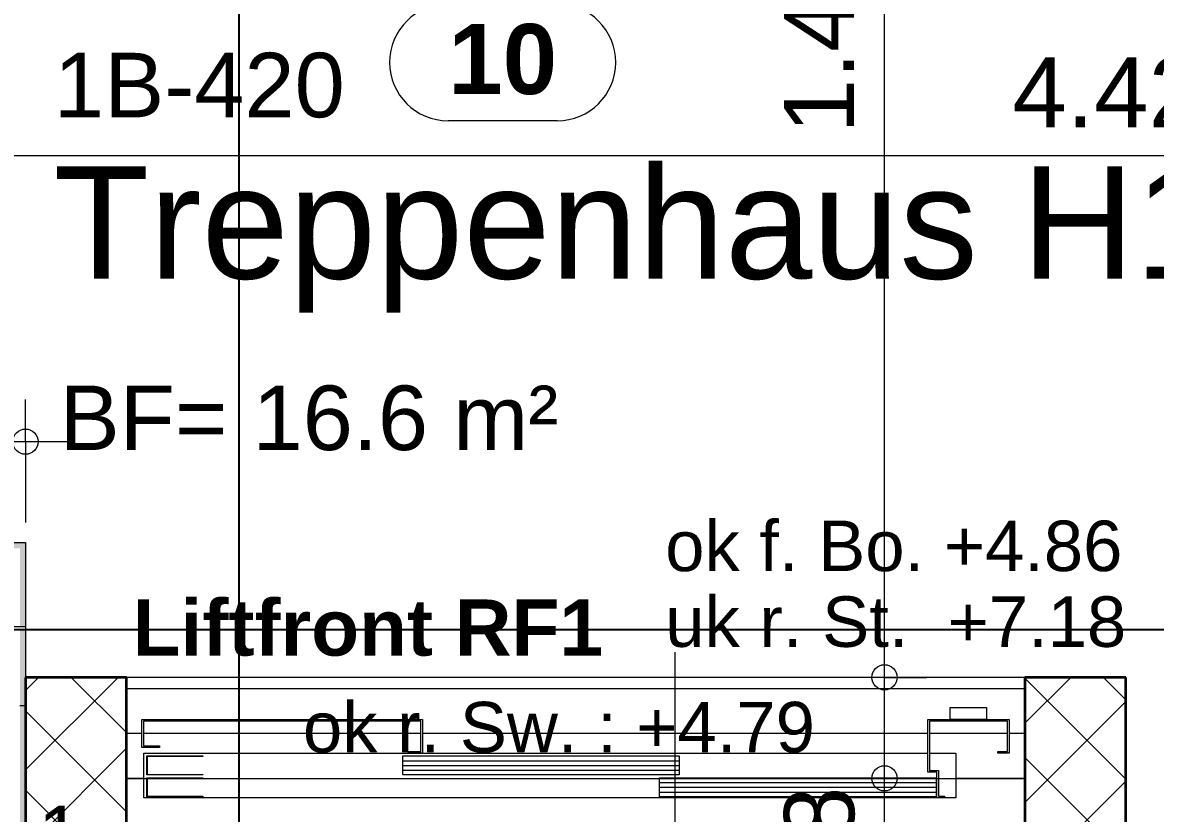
# Model space of a CAD drawing. Header units: metres. Extents: x 0.003 to 0.843, y 0.003 to 0.597.
# Drawn here: x 0.45466 to 0.49501, y 0.38209 to 0.41027 of the extents above; entities that cross this region are included whole.
import ezdxf

# ---------------------------------------------------------------- set-up
doc = ezdxf.new("R2010")
doc.units = ezdxf.units.M
for name, pattern in [('AUSGEZOGEN', [0]), ('LINIE_23', [0.0079, 0.004, -0.0013, 0, -0.0013, 0, -0.0013]), ('STRICHLINIE', [19.049999999999997, 12.7, -6.35]), ('STRICHPUNKT', [25.4, 12.7, -6.35, 0, -6.35])]:
    doc.linetypes.add(name, pattern=pattern)
for name, color, linetype, lineweight in [('Aufzuege', 7, 'AUSGEZOGEN', 18), ('Bauachsen grob', 7, 'STRICHPUNKT', 13), ('Bodenplatte', 7, 'AUSGEZOGEN', 18), ('Brand Text', 251, 'AUSGEZOGEN', 18), ('Daemmung', 7, 'AUSGEZOGEN', 18), ('Detailmasse', 7, 'AUSGEZOGEN', 13), ('Raumbezeichnung', 7, 'AUSGEZOGEN', 18), ('Schnittbegrenzung', 7, 'AUSGEZOGEN', 13), ('Sturz', 7, 'STRICHLINIE', 18), ('Text Koten', 7, 'AUSGEZOGEN', 25), ('Text Werkplan Ausfuehrung', 7, 'AUSGEZOGEN', 25), ('Tuerschwelle', 7, 'AUSGEZOGEN', 25), ('Vermassung Decke', 180, 'STRICHLINIE', 25), ('Wand Beton bewehrt', 7, 'AUSGEZOGEN', 35), ('Werkplan- Ausfuehrungsmasse', 7, 'AUSGEZOGEN', 13)]:
    doc.layers.add(name, color=color, linetype=linetype, lineweight=lineweight)
doc.styles.add('ARIAL', font='ARIAL.TTF')

msp = doc.modelspace()

# ---------------------------------------------------------------- hatches: boundary and pattern name
at = {"layer": 'Daemmung', "linetype": 'AUSGEZOGEN', "lineweight": 18}
h = msp.add_hatch(color=241, dxfattribs=at)
h.paths.add_polyline_path([(0.4545599899068475, 0.3887399913780391), (0.454759989902377, 0.3887399913780391), (0.454759989902377, 0.3917399913109839), (0.4301599904522299, 0.3917399913109839), (0.4301599904522299, 0.3887399913780391), (0.4303599904477596, 0.3887399913780391), (0.4303599904477596, 0.3915399913154542), (0.4545599899068475, 0.3915399913154542)])
h.paths.add_polyline_path([(0.4939599890261892, 0.3223399928621948), (0.4303599904477594, 0.3223399928621948), (0.4303599904477596, 0.3886399914357912), (0.4301599904522299, 0.3886399914357912), (0.4301599904522299, 0.3221399928666651), (0.4939599890261892, 0.3221399928666651)])
h.paths.add_polyline_path([(0.454759989902377, 0.385939991440624), (0.454759989902377, 0.3886399914357912), (0.4545599899068475, 0.3886399914357912), (0.4545599899068475, 0.385939991440624)])
msp.add_hatch(color=241, dxfattribs=at).paths.add_polyline_path([(0.4545599899068474, 0.385939991440624), (0.4545599899068474, 0.3465399923212826), (0.4995599889010197, 0.3465399923212826), (0.4995599889010197, 0.3223399928621948), (0.4939599890261892, 0.3223399928621948), (0.4939599890261892, 0.3221399928666651), (0.4997599888965492, 0.3221399928666651), (0.4997599888965492, 0.3467399923168123), (0.454759989902377, 0.3467399923168123), (0.454759989902377, 0.385939991440624)])

# ---------------------------------------------------------------- linework, layer by layer
at = {"layer": 'Aufzuege', "color": 7, "linetype": 'AUSGEZOGEN', "lineweight": 13}
for p, q in [((0.4778999893851582, 0.3772399916350841), (0.4778999893851582, 0.3878399913981557)), ((0.4583599898219125, 0.3869399914182736), (0.4583599898219112, 0.350339992236346)), ((0.4903599891066556, 0.350339992236346), (0.4903599891066566, 0.3869399914182736)), ((0.4583599898219112, 0.386539991427213), (0.4903599891066556, 0.386539991427213)), ((0.4876999891661112, 0.3858599914424121), (0.4889999891370539, 0.3858599914424121)), ((0.4876999891661112, 0.3854399914517999), (0.4876999891661112, 0.3858599914424121)), ((0.4889999891370539, 0.3858599914424121), (0.4889999891370539, 0.3854399914517999)), ((0.4588999898098414, 0.3854399914517999), (0.468899989586324, 0.3854399914517999)), ((0.4588999898098414, 0.3844399914741516), (0.4588999898098414, 0.3854399914517999)), ((0.4688399895876651, 0.385379991453141), (0.4589599898085003, 0.385379991453141)), ((0.4589599898085003, 0.385379991453141), (0.4589599898085003, 0.3844999914728105)), ((0.4688399895876651, 0.3842999914772809), (0.4688399895876651, 0.385379991453141)), ((0.468899989586324, 0.3854399914517999), (0.468899989586324, 0.384239991478622)), ((0.4868999891839926, 0.3854399914517999), (0.4897999891191727, 0.3854399914517999)), ((0.4868999891839926, 0.3835599914938213), (0.4868999891839926, 0.3854399914517999)), ((0.4897399891205136, 0.385379991453141), (0.4869599891826515, 0.385379991453141)), ((0.4869599891826515, 0.385379991453141), (0.4869599891826515, 0.3836199914924801)), ((0.4889999891370539, 0.3854399914517999), (0.4876999891661112, 0.3854399914517999)), ((0.4897399891205136, 0.3842999914772809), (0.4897399891205136, 0.385379991453141)), ((0.4897999891191727, 0.3854399914517999), (0.4897999891191727, 0.384239991478622)), ((0.4588999898098414, 0.3849399914629758), (0.4583599898219112, 0.3849399914629758)), ((0.4588999898098414, 0.3849399914629758), (0.4583599898219112, 0.3849399914629758)), ((0.4688399895876651, 0.3849399914629758), (0.4589599898085003, 0.3849399914629758)), ((0.4688399895876651, 0.3849399914629758), (0.4589599898085003, 0.3849399914629758)), ((0.4868999891839926, 0.3849399914629758), (0.468899989586324, 0.3849399914629758)), ((0.4868999891839926, 0.3849399914629758), (0.468899989586324, 0.3849399914629758)), ((0.4897399891205136, 0.3849399914629758), (0.4869599891826515, 0.3849399914629758)), ((0.4897399891205136, 0.3849399914629758), (0.4869599891826515, 0.3849399914629758)), ((0.4903599891066556, 0.3849399914629758), (0.4897999891191727, 0.3849399914629758)), ((0.4903599891066556, 0.3849399914629758), (0.4897999891191727, 0.3849399914629758)), ((0.4595399897955363, 0.3844399914741516), (0.4588999898098414, 0.3844399914741516)), ((0.4589599898085003, 0.3844999914728105), (0.4595399897955363, 0.3844999914728105)), ((0.4589799898080533, 0.384239991478622), (0.4868999891839926, 0.384239991478622)), ((0.4589799898080533, 0.3826399915143848), (0.4589799898080533, 0.384239991478622)), ((0.459079989805818, 0.3834599914960564), (0.459079989805818, 0.3841399914808573)), ((0.459079989805818, 0.3841399914808573), (0.4610799897611146, 0.3841399914808573)), ((0.4595399897955363, 0.3844999914728105), (0.4595399897955363, 0.3844399914741516)), ((0.4610799897611146, 0.3841399914808573), (0.4610799897611146, 0.3841199914813042)), ((0.4682009896019482, 0.3841399914808573), (0.478048989381828, 0.3841399914808573)), ((0.4682009896019482, 0.3834599914960564), (0.4682009896019482, 0.3841399914808573)), ((0.4683999895974997, 0.384239991478622), (0.4683999895974997, 0.3842999914772809)), ((0.4683999895974997, 0.3842999914772809), (0.4688399895876651, 0.3842999914772809)), ((0.468899989586324, 0.384239991478622), (0.4683999895974997, 0.384239991478622)), ((0.478048989381828, 0.3841399914808573), (0.478048989381828, 0.3834599914960564)), ((0.4869599891826515, 0.384239991478622), (0.4878999891616408, 0.384239991478622)), ((0.4878999891616408, 0.384239991478622), (0.4878999891616408, 0.3826399915143848)), ((0.4893999891281133, 0.384239991478622), (0.4893999891281133, 0.3842999914772809)), ((0.4893999891281133, 0.3842999914772809), (0.4897399891205136, 0.3842999914772809)), ((0.4897999891191727, 0.384239991478622), (0.4893999891281133, 0.384239991478622)), ((0.4590999898053711, 0.3841199914813042), (0.4590999898053711, 0.3834799914956093)), ((0.4610799897611146, 0.3841199914813042), (0.4590999898053711, 0.3841199914813042)), ((0.4681999896019702, 0.383969991484657), (0.4780499893818055, 0.383969991484657)), ((0.4681999896019702, 0.3837999914884568), (0.4780499893818055, 0.3837999914884568)), ((0.4583599898219112, 0.3833399914987387), (0.4589799898080533, 0.3833399914987387)), ((0.4589799898080533, 0.3833399914987387), (0.4583599898219112, 0.3833399914987387)), ((0.4610799897611146, 0.3834599914960564), (0.459079989805818, 0.3834599914960564)), ((0.459079989805818, 0.3826799915134907), (0.459079989805818, 0.3833599914982915)), ((0.459079989805818, 0.3833599914982915), (0.4610799897611146, 0.3833599914982915)), ((0.4590999898053711, 0.3834799914956093), (0.4610799897611146, 0.3834799914956093)), ((0.4590999898053711, 0.3833399914987387), (0.4590999898053711, 0.3826999915130436)), ((0.4610799897611146, 0.3833399914987387), (0.4590999898053711, 0.3833399914987387)), ((0.4610799897611146, 0.3834799914956093), (0.4610799897611146, 0.3834599914960564)), ((0.4610799897611146, 0.3833599914982915), (0.4610799897611146, 0.3833399914987387)), ((0.4681999896019702, 0.3836299914922566), (0.4780499893818055, 0.3836299914922566)), ((0.478048989381828, 0.3834599914960564), (0.4682009896019482, 0.3834599914960564)), ((0.4773509893974296, 0.3833599914982915), (0.4871989891773097, 0.3833599914982915)), ((0.4773509893974296, 0.3826799915134907), (0.4773509893974296, 0.3833599914982915)), ((0.4872199891768401, 0.3835599914938213), (0.4868999891839926, 0.3835599914938213)), ((0.4869599891826515, 0.3836199914924801), (0.4872799891754991, 0.3836199914924801)), ((0.4871989891773097, 0.3833599914982915), (0.4871989891773097, 0.3826799915134907)), ((0.4872199891768401, 0.3826399915143848), (0.4872199891768401, 0.3835599914938213)), ((0.4872799891754991, 0.3836199914924801), (0.4872799891754991, 0.3826999915130436)), ((0.4878999891616408, 0.3833399914987387), (0.4903599891066556, 0.3833399914987387)), ((0.4903599891066556, 0.3833399914987387), (0.4878999891616408, 0.3833399914987387)), ((0.4773499893974518, 0.3831899915020913), (0.4871999891772871, 0.3831899915020913)), ((0.4773499893974518, 0.3830199915058911), (0.4871999891772871, 0.3830199915058911)), ((0.4872199891768401, 0.3826399915143848), (0.4589799898080533, 0.3826399915143848)), ((0.4610799897611146, 0.3826799915134907), (0.459079989805818, 0.3826799915134907)), ((0.4590999898053711, 0.3826999915130436), (0.4610799897611146, 0.3826999915130436)), ((0.4610799897611146, 0.3826999915130436), (0.4610799897611146, 0.3826799915134907)), ((0.4773499893974518, 0.3828499915096909), (0.4871999891772871, 0.3828499915096909)), ((0.4871989891773097, 0.3826799915134907), (0.4773509893974296, 0.3826799915134907)), ((0.4874999891705815, 0.3826399915143848), (0.4872199891768401, 0.3826399915143848)), ((0.4872799891754991, 0.3826999915130436), (0.4874999891705815, 0.3826999915130436)), ((0.4874999891705815, 0.3826999915130436), (0.4874999891705815, 0.3826399915143848)), ((0.4878999891616408, 0.3826399915143848), (0.4874999891705815, 0.3826399915143848))]:
    msp.add_line(p, q, dxfattribs=at)
at = {"layer": 'Bauachsen grob', "color": 32, "linetype": 'LINIE_23', "lineweight": 25, "true_color": 0xc36e14}
msp.add_line((0.219399995163083, 0.3886399914357912), (0.7293199837654833, 0.3886399914357912), dxfattribs=at)
at = {"layer": 'Bodenplatte', "color": 92, "linetype": 'STRICHLINIE', "lineweight": 18}
for p, q in [((0.4301599904522299, 0.3917399913109839), (0.454759989902377, 0.3917399913109839)), ((0.454759989902377, 0.3917399913109839), (0.454759989902377, 0.3869399914182722)), ((0.454759989902377, 0.3887399913780391), (0.4301599904522299, 0.3887399913780391))]:
    msp.add_line(p, q, dxfattribs=at)
at = {"layer": 'Daemmung', "color": 240, "linetype": 'STRICHLINIE', "lineweight": 18}
for p in [(0.4545599899068474, 0.385939991440624), (0.454759989902377, 0.3467399923168123)]:
    msp.add_line(p, (0.454759989902377, 0.385939991440624), dxfattribs=at)
at = {"layer": 'Schnittbegrenzung', "color": 14, "linetype": 'STRICHPUNKT', "lineweight": 25}
msp.add_line((0.4623599897325039, 0.5862399869635702), (0.4623599897325038, 0.2567399943284691), dxfattribs=at)
at = {"layer": 'Sturz', "color": 7, "linetype": 'STRICHPUNKT', "lineweight": 18}
msp.add_line((0.490359989106654, 0.3869399914182736), (0.4583599898219096, 0.3869399914182736), dxfattribs=at)
at = {"layer": 'Text Werkplan Ausfuehrung', "color": 240, "linetype": 'AUSGEZOGEN', "lineweight": 13}
msp.add_line((0.4737015206320659, 0.4067729109907737), (0.4698168003065959, 0.4067729109907737), dxfattribs=at)
for centre, start, end in [((0.4698168003065959, 0.4088562442446341), 90, 270), ((0.4737015206320659, 0.4088562442446341), 270, 90)]:
    msp.add_arc(centre, 0.002083333253860474, start, end, dxfattribs=at)
at = {"layer": 'Tuerschwelle', "color": 240, "linetype": 'STRICHLINIE', "lineweight": 13}
for p, q in [((0.490359989106654, 0.3869399914182736), (0.4583599898219096, 0.3869399914182736)), ((0.4583599898219096, 0.3833399914987399), (0.490359989106655, 0.3833399914987399))]:
    msp.add_line(p, q, dxfattribs=at)
at = {"layer": 'Vermassung Decke', "color": 92, "linetype": 'AUSGEZOGEN', "lineweight": 13}
for p, q in [((0.454759989902377, 0.395339991230519), (0.454759989902377, 0.3968399912435575)), ((0.454759989902377, 0.395339991230519), (0.454759989902377, 0.3938399942387208)), ((0.454759989902377, 0.3953399912305189), (0.454759989902377, 0.3924527456421033)), ((0.454759989902377, 0.395339991230519), (0.4562599899154157, 0.395339991230519))]:
    msp.add_line(p, q, dxfattribs=at)
msp.add_lwpolyline([(0.4301599904522299, 0.3953399912305189), (0.4373287599421278, 0.3953399912305189), (0.4373287599421278, 0.3953399912305189), (0.454759989902377, 0.3953399912305189)], dxfattribs=at)
msp.add_circle((0.454759989902377, 0.395339991230519), 0.0004500000039115548, dxfattribs=at)
at = {"layer": 'Wand Beton bewehrt', "color": 7, "linetype": 'AUSGEZOGEN', "lineweight": 35}
for p, q in [((0.4583599898219107, 0.3869399914182722), (0.454759989902377, 0.3869399914182722)), ((0.454759989902377, 0.3869399914182722), (0.454759989902377, 0.3724522094409231)), ((0.4583599898219107, 0.350339992236346), (0.4583599898219107, 0.3869399914182722)), ((0.4903599891066557, 0.3869399914182722), (0.4903599891066557, 0.350339992236346)), ((0.4939599890261895, 0.3869399914182722), (0.4903599891066557, 0.3869399914182722)), ((0.4939599890261895, 0.3467399923168123), (0.4939599890261895, 0.3869399914182722))]:
    msp.add_line(p, q, dxfattribs=at)
at = {"layer": 'Wand Beton bewehrt', "color": 7, "linetype": 'AUSGEZOGEN', "lineweight": 13}
for p, q in [((0.454759989902377, 0.3836434029744422), (0.4580565783462069, 0.3869399914182722)), ((0.454759989902377, 0.3864718300991886), (0.4552281512214607, 0.3869399914182722)), ((0.4563932865610025, 0.3869399914182722), (0.4583599898219106, 0.3849732881573639)), ((0.4903599891066557, 0.385302276681767), (0.4919977038431609, 0.3869399914182722)), ((0.4903599891066557, 0.386914414369573), (0.4939599890261895, 0.3833144144500392)), ((0.4931628391827027, 0.3869399914182722), (0.4939599890261895, 0.3861428415747853)), ((0.454759989902377, 0.3857448609521514), (0.4583599898219106, 0.3821448610326179)), ((0.4903599891066557, 0.382473849557021), (0.4939599890261896, 0.3860738494765547)), ((0.454759989902377, 0.380814975849696), (0.4583599898219107, 0.3844149757692298)), ((0.4903599891066557, 0.3840859872448267), (0.4939599890261895, 0.3804859873252929)), ((0.454759989902377, 0.3829164338274052), (0.4583599898219106, 0.3793164339078715)), ((0.4903599891066557, 0.3796454224322747), (0.4939599890261896, 0.3832454223518084))]:
    msp.add_line(p, q, dxfattribs=at)
at = {"layer": 'Werkplan- Ausfuehrungsmasse', "color": 7, "linetype": 'AUSGEZOGEN', "lineweight": 13}
for p, q in [((0.4853599892184144, 0.3869399914182722), (0.4853599892184144, 0.4155399907790124)), ((0.4301599904522299, 0.40553999100253), (0.5185599884763367, 0.40553999100253)), ((0.4853599892184144, 0.3869399914182723), (0.4838599892053759, 0.3869399914182723)), ((0.4853599892184144, 0.3869399914182723), (0.4868599862102127, 0.3869399914182723)), ((0.4853599892184144, 0.3869399914182722), (0.4853599892184144, 0.3869399914182722)), ((0.4853599892184144, 0.3833399914987387), (0.4853599892184144, 0.3869399914182722)), ((0.4853599892184144, 0.3833399914987387), (0.4838599892053759, 0.3833399914987387)), ((0.4853599892184144, 0.3833399914987387), (0.4868599862102127, 0.3833399914987387)), ((0.4853599892184144, 0.3833399914987387), (0.4853599892184144, 0.3833399914987387)), ((0.4853599892184144, 0.350339992236346), (0.4853599892184144, 0.3833399914987387))]:
    msp.add_line(p, q, dxfattribs=at)
for centre in [(0.4853599892184144, 0.3869399914182723), (0.4853599892184144, 0.3833399914987387)]:
    msp.add_circle(centre, 0.0004500000039115548, dxfattribs=at)

# ---------------------------------------------------------------- texts
at = {"layer": 'Brand Text', "color": 240, "linetype": 'AUSGEZOGEN', "lineweight": 18, "insert": (0.4585765443598509, 0.387685870175359), "char_height": 0.002, "width": 0.001, "attachment_point": 7, "style": 'ARIAL'}
msp.add_mtext('\\fArial|i0|b1|c0|p0;Liftfront\\~RF1', dxfattribs=at)
at = {"layer": 'Detailmasse', "color": 240, "linetype": 'AUSGEZOGEN', "lineweight": 13, "insert": (0.4552099898923189, 0.380361892445208), "char_height": 0.002, "width": 0.001, "attachment_point": 7, "style": 'ARIAL'}
msp.add_mtext('1', dxfattribs=at)
at = {"layer": 'Raumbezeichnung', "color": 7, "linetype": 'AUSGEZOGEN', "lineweight": 18, "attachment_point": 7, "style": 'ARIAL'}
for s, insert, char_height, width in [('1B-420', (0.4557751340919329, 0.40686624429346), 0.002299999952316284, 0.001149999976158142), ('Treppenhaus\\~H1B', (0.4557599898800253, 0.3999399911276996), 0.004, 0.002), ('BF=\\~16.6\\~m²', (0.4559753874187176, 0.3950074032488301), 0.002299999952316284, 0.001149999976158142)]:
    msp.add_mtext(s, dxfattribs=dict(at, insert=insert, char_height=char_height, width=width))
at = {"layer": 'Text Koten', "color": 7, "linetype": 'AUSGEZOGEN', "lineweight": 25, "char_height": 0.001799999952316284, "width": 0.0008999999761581421, "attachment_point": 7, "style": 'ARIAL'}
for s, insert in [('ok\\~f.\\~Bo.\\~+4.86', (0.4775499897490175, 0.3906999912049873)), ('uk\\~r.\\~St.\\~\\~+7.18', (0.4775499896309967, 0.3879999911573036))]:
    msp.add_mtext(s, dxfattribs=dict(at, insert=insert))
at = {"layer": 'Text Werkplan Ausfuehrung', "color": 240, "linetype": 'AUSGEZOGEN', "lineweight": 13, "attachment_point": 7, "style": 'ARIAL'}
for s, insert, char_height, width in [('\\fArial|i0|b1|c0|p0;10', (0.4698168003065959, 0.407689577580451), 0.0025, 0.00125), ('ok\\~r.\\~Sw.\\~:\\~+4.79', (0.4646449895526816, 0.3842399914823473), 0.001799999952316284, 0.0008999999761581421)]:
    msp.add_mtext(s, dxfattribs=dict(at, insert=insert, char_height=char_height, width=width))
at = {"layer": 'Werkplan- Ausfuehrungsmasse', "color": 7, "linetype": 'AUSGEZOGEN', "lineweight": 13, "char_height": 0.0025, "width": 0.00125, "attachment_point": 7, "rotation": 90.00000250447816, "style": 'ARIAL'}
for s, insert in [('1.43', (0.48431565090615, 0.4063205844014883)), ('18', (0.4843173562267122, 0.3791587500441819))]:
    msp.add_mtext(s, dxfattribs=dict(at, insert=insert))
at = {"layer": 'Werkplan- Ausfuehrungsmasse', "color": 7, "linetype": 'AUSGEZOGEN', "lineweight": 13, "insert": (0.4899149782726962, 0.4065399909801781), "char_height": 0.0025, "width": 0.00125, "attachment_point": 7, "style": 'ARIAL'}
msp.add_mtext('4.42', dxfattribs=at)

doc.saveas('drawing.dxf')
